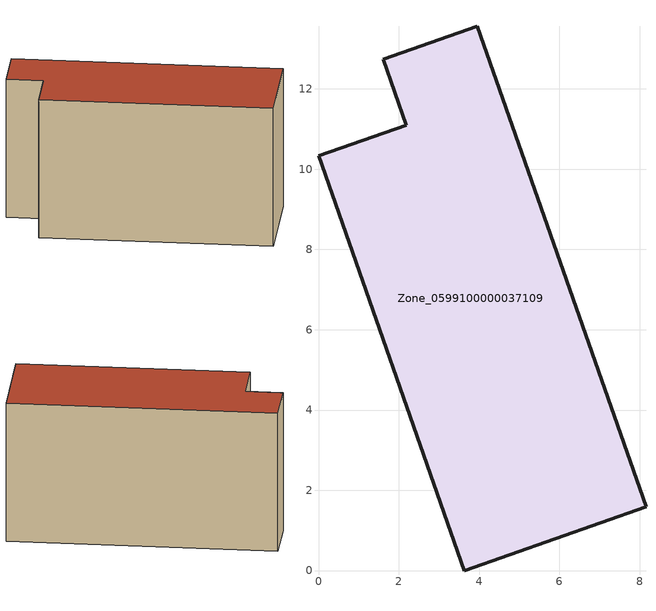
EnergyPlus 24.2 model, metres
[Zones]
Zone_0599100000037109
 floor ground (C_G): 8.16,1.59 3.63,0 0,10.33 2.18,11.09 1.61,12.74 3.95,13.56 z0
 wall outside (C_F): 3.63,0 8.16,1.59 3.95,13.56 1.61,12.74 2.18,11.09 0,10.33 3.63,0 z0:6.95
 roof outside (C_R): 0,10.33 3.63,0 8.16,1.59 3.95,13.56 1.61,12.74 2.18,11.09 z6.95
[BUILDING]
Pand.0599100000037109: North Axis=0; Terrain=City; Loads Convergence Tolerance Value=0.04; Temperature Convergence Tolerance Value=0.4; Solar Distribution=FullExterior; Maximum Number of Warmup Days=25; Minimum Number of Warmup Days=1
[Site:Location]
Rotterdam.The.Hague.AP_ZH_NLD Design_Conditions: Latitude=51.96; Longitude=4.45; Time Zone=1; Elevation=-4.5
[SITE:GROUNDTEMPERATURE:BUILDINGSURFACE]
18, 18, 18, 18, 18, 18, 18, 18, 18, 18, 18, 18
[MATERIAL] Thermal Absorptance=0.9; Solar Absorptance=0.7; Visible Absorptance=0.7
Name | Roughness | Thickness | Conductivity | Density | Specific Heat
G.TI.1992-2005 | MediumSmooth | 0.15 | 0.06 | 540 | 1210
F.TI.1992-2005 | Rough | 0.3 | 0.12 | 1920 | 840
R.TI.1992-2005 | MediumRough | 0.2 | 0.08 | 1500 | 1000
[CONSTRUCTION]
C_G: G.TI.1992-2005
C_F: F.TI.1992-2005
C_R: R.TI.1992-2005
[ZONE]
Zone_0599100000037109: Type=1; Multiplier=1; Ceiling Height=Autocalculate; Volume=Autocalculate; Floor Area=autocalculate; Part of Total Floor Area=Yes
[ZONEINFILTRATION:DESIGNFLOWRATE]
Infil_Zone_0599100000037109: Zone or ZoneList or Space or SpaceList=Zone_0599100000037109; Schedule=AlwaysOn; Design Flow Rate Calculation Method=Flow/Area; Flow Rate per Floor Area=0.0015; Constant Term Coefficient=1; Temperature Term Coefficient=0; Velocity Term Coefficient=0; Velocity Squared Term Coefficient=0
[HVACTEMPLATE:ZONE:IDEALLOADSAIRSYSTEM]
Zone_0599100000037109: Maximum Heating Supply Air Temperature=50; Minimum Cooling Supply Air Temperature=13; Maximum Heating Supply Air Humidity Ratio=0.0156; Minimum Cooling Supply Air Humidity Ratio=0.0077; Heating Limit=NoLimit; Cooling Limit=NoLimit; Dehumidification Control Type=ConstantSensibleHeatRatio; Cooling Sensible Heat Ratio=0.7; Dehumidification Setpoint=60; Humidification Control Type=None; Humidification Setpoint=30; Outdoor Air Method=None; Outdoor Air Flow Rate per Person=0.00944; Outdoor Air Flow Rate per Zone Floor Area=0; Outdoor Air Flow Rate per Zone=0; Demand Controlled Ventilation Type=None; Outdoor Air Economizer Type=NoEconomizer; Heat Recovery Type=None; Sensible Heat Recovery Effectiveness=0.7; Latent Heat Recovery Effectiveness=0.65
[ZONECONTROL:THERMOSTAT]
ThermostatControl_Zone_0599100000037109: Zone or ZoneList=Zone_0599100000037109; Control Type Schedule=DualSetpointControlType; Control 1=Thermostat_Zone_0599100000037109; Temperature Difference Between Cutout And Setpoint=0
[THERMOSTATSETPOINT:DUALSETPOINT]
Thermostat_Zone_0599100000037109: Heating Setpoint Temperature Schedule=HeatingSetpoint_Zone_0599100000037109; Cooling Setpoint Temperature Schedule=CoolingSetpoint_Zone_0599100000037109
[SCHEDULE:COMPACT]
HeatingSetpoint_Zone_0599100000037109: Through: 12/31, For: AllDays, Until: 24:00, 21
CoolingSetpoint_Zone_0599100000037109: Through: 12/31, For: AllDays, Until: 24:00, 24
DualSetpointControlType: Through: 12/31, For: AllDays, Until: 24:00, 4
AlwaysOn: Through: 12/31, For: AllDays, Until: 24:00, 1
